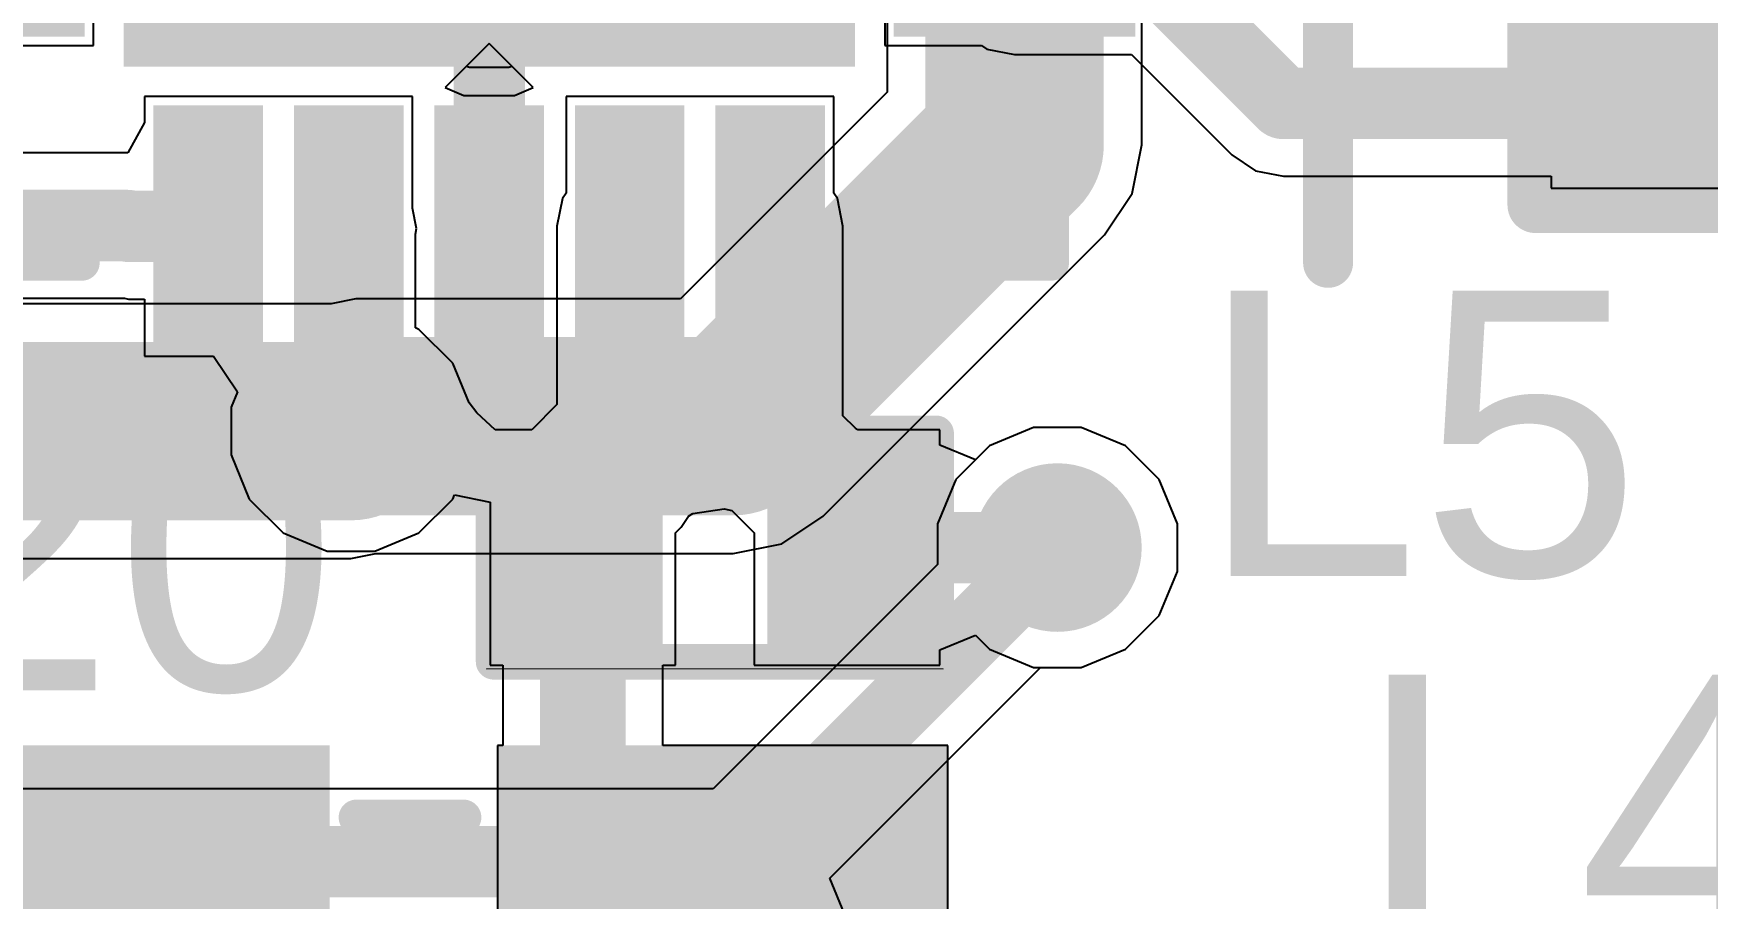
# Model space of a CAD drawing. Header units: millimetres. Extents: x -4.8 to 36.7, y -5.3 to 57.6.
# Drawn here: x 21.12 to 27.08, y 40.79 to 43.87 of the extents above; entities that cross this region are included whole.
import ezdxf

# ---------------------------------------------------------------- set-up
doc = ezdxf.new("R2010")
doc.units = ezdxf.units.MM
for name, color, linetype in [('BottomLayer', 5, 'Continuous'), ('BottomSolder', 6, 'Continuous'), ('PadHoleLayer', 156, 'Continuous'), ('TopLayer', 1, 'Continuous'), ('TopOverlay', 2, 'Continuous'), ('TopPaste', 8, 'Continuous'), ('TopSolder', 216, 'Continuous'), ('ViaHoleLayer', 16, 'Continuous')]:
    doc.layers.add(name, color=color, linetype=linetype)
doc.styles.add('Arial', font='', dxfattribs={"height": 0.2})
doc.styles.get('Arial').set_extended_font_data('Arial')

# ---------------------------------------------------------------- blocks, each defined once
blk = doc.blocks.new('20_QFN__4_4__EP_V___1')
at = {"layer": 'BottomLayer'}
h = blk.add_hatch(color=5, dxfattribs=at)
edge = h.paths.add_edge_path()
edge.add_arc((0, 0.95), 0.2, 0, 360)
h = blk.add_hatch(color=5, dxfattribs=at)
edge = h.paths.add_edge_path()
edge.add_arc((-0.95, 0), 0.2, 0, 360)
h = blk.add_hatch(color=5, dxfattribs=at)
edge = h.paths.add_edge_path()
edge.add_arc((0, 0), 0.2, 0, 360)
h = blk.add_hatch(color=5, dxfattribs=at)
edge = h.paths.add_edge_path()
edge.add_arc((0.95, 0), 0.2, 0, 360)
h = blk.add_hatch(color=5, dxfattribs=at)
edge = h.paths.add_edge_path()
edge.add_arc((0, -0.95), 0.2, 0, 360)
at = {"layer": 'BottomSolder'}
h = blk.add_hatch(color=6, dxfattribs=at)
edge = h.paths.add_edge_path()
edge.add_arc((0, 0.95), 0.3016, 0, 360)
h = blk.add_hatch(color=6, dxfattribs=at)
edge = h.paths.add_edge_path()
edge.add_arc((-0.95, 0), 0.3016, 0, 360)
h = blk.add_hatch(color=6, dxfattribs=at)
edge = h.paths.add_edge_path()
edge.add_arc((0, 0), 0.3016, 0, 360)
h = blk.add_hatch(color=6, dxfattribs=at)
edge = h.paths.add_edge_path()
edge.add_arc((0.95, 0), 0.3016, 0, 360)
h = blk.add_hatch(color=6, dxfattribs=at)
edge = h.paths.add_edge_path()
edge.add_arc((0, -0.95), 0.3016, 0, 360)
at = {"layer": 'PadHoleLayer'}
h = blk.add_hatch(color=156, dxfattribs=at)
edge = h.paths.add_edge_path()
edge.add_arc((0, 0.95), 0.1, 0, 360)
h = blk.add_hatch(color=156, dxfattribs=at)
edge = h.paths.add_edge_path()
edge.add_arc((-0.95, 0), 0.1, 0, 360)
h = blk.add_hatch(color=156, dxfattribs=at)
edge = h.paths.add_edge_path()
edge.add_arc((0, 0), 0.1, 0, 360)
h = blk.add_hatch(color=156, dxfattribs=at)
edge = h.paths.add_edge_path()
edge.add_arc((0.95, 0), 0.1, 0, 360)
h = blk.add_hatch(color=156, dxfattribs=at)
edge = h.paths.add_edge_path()
edge.add_arc((0, -0.95), 0.1, 0, 360)
at = {"layer": 'TopLayer'}
for points in [[(-1.125, 1.51), (-1.125, 2.23), (-0.875, 2.23), (-0.875, 1.51)], [(-0.625, 1.51), (-0.625, 2.23), (-0.375, 2.23), (-0.375, 1.51)], [(-0.125, 1.51), (-0.125, 2.23), (0.125, 2.23), (0.125, 1.51)], [(0.375, 1.51), (0.375, 2.23), (0.625, 2.23), (0.625, 1.51)], [(0.875, 1.51), (0.875, 2.23), (1.125, 2.23), (1.125, 1.51)], [(-1.2, 1.2), (1.2, 1.2), (1.2, -1.2), (-1.2, -1.2)], [(-2.23, 1.125), (-1.51, 1.125), (-1.51, 0.875), (-2.23, 0.875)], [(1.51, 1.125), (2.23, 1.125), (2.23, 0.875), (1.51, 0.875)], [(-2.23, 0.625), (-1.51, 0.625), (-1.51, 0.375), (-2.23, 0.375)], [(1.51, 0.625), (2.23, 0.625), (2.23, 0.375), (1.51, 0.375)], [(-2.23, 0.125), (-1.51, 0.125), (-1.51, -0.125), (-2.23, -0.125)], [(1.51, 0.125), (2.23, 0.125), (2.23, -0.125), (1.51, -0.125)], [(-2.23, -0.375), (-1.51, -0.375), (-1.51, -0.625), (-2.23, -0.625)], [(1.51, -0.375), (2.23, -0.375), (2.23, -0.625), (1.51, -0.625)], [(-2.23, -0.875), (-1.51, -0.875), (-1.51, -1.125), (-2.23, -1.125)], [(1.51, -0.875), (2.23, -0.875), (2.23, -1.125), (1.51, -1.125)], [(-1.125, -2.23), (-1.125, -1.51), (-0.875, -1.51), (-0.875, -2.23)], [(-0.625, -2.23), (-0.625, -1.51), (-0.375, -1.51), (-0.375, -2.23)], [(-0.125, -2.23), (-0.125, -1.51), (0.125, -1.51), (0.125, -2.23)], [(0.375, -2.23), (0.375, -1.51), (0.625, -1.51), (0.625, -2.23)], [(0.875, -2.23), (0.875, -1.51), (1.125, -1.51), (1.125, -2.23)]]:
    blk.add_hatch(color=1, dxfattribs=at).paths.add_polyline_path(points)
at = {"layer": 'TopPaste'}
for points in [[(-1.125, 1.51), (-1.125, 2.23), (-0.875, 2.23), (-0.875, 1.51)], [(-0.625, 1.51), (-0.625, 2.23), (-0.375, 2.23), (-0.375, 1.51)], [(-0.125, 1.51), (-0.125, 2.23), (0.125, 2.23), (0.125, 1.51)], [(0.375, 1.51), (0.375, 2.23), (0.625, 2.23), (0.625, 1.51)], [(0.875, 1.51), (0.875, 2.23), (1.125, 2.23), (1.125, 1.51)], [(-2.23, 1.125), (-1.51, 1.125), (-1.51, 0.875), (-2.23, 0.875)], [(1.51, 1.125), (2.23, 1.125), (2.23, 0.875), (1.51, 0.875)], [(-2.23, 0.625), (-1.51, 0.625), (-1.51, 0.375), (-2.23, 0.375)], [(1.51, 0.625), (2.23, 0.625), (2.23, 0.375), (1.51, 0.375)], [(-2.23, 0.125), (-1.51, 0.125), (-1.51, -0.125), (-2.23, -0.125)], [(1.51, 0.125), (2.23, 0.125), (2.23, -0.125), (1.51, -0.125)], [(-2.23, -0.375), (-1.51, -0.375), (-1.51, -0.625), (-2.23, -0.625)], [(1.51, -0.375), (2.23, -0.375), (2.23, -0.625), (1.51, -0.625)], [(-2.23, -0.875), (-1.51, -0.875), (-1.51, -1.125), (-2.23, -1.125)], [(1.51, -0.875), (2.23, -0.875), (2.23, -1.125), (1.51, -1.125)], [(-1.125, -2.23), (-1.125, -1.51), (-0.875, -1.51), (-0.875, -2.23)], [(-0.625, -2.23), (-0.625, -1.51), (-0.375, -1.51), (-0.375, -2.23)], [(-0.125, -2.23), (-0.125, -1.51), (0.125, -1.51), (0.125, -2.23)], [(0.375, -2.23), (0.375, -1.51), (0.625, -1.51), (0.625, -2.23)], [(0.875, -2.23), (0.875, -1.51), (1.125, -1.51), (1.125, -2.23)]]:
    blk.add_hatch(color=8, dxfattribs=at).paths.add_polyline_path(points)
at = {"layer": 'TopSolder'}
for points in [[(-1.195, 1.44), (-1.195, 2.3), (-0.805, 2.3), (-0.805, 1.44)], [(-0.695, 1.44), (-0.695, 2.3), (-0.305, 2.3), (-0.305, 1.44)], [(-0.195, 1.44), (-0.195, 2.3), (0.195, 2.3), (0.195, 1.44)], [(0.305, 1.44), (0.305, 2.3), (0.695, 2.3), (0.695, 1.44)], [(0.805, 1.44), (0.805, 2.3), (1.195, 2.3), (1.195, 1.44)], [(-1.3016, 1.3016), (1.3016, 1.3016), (1.3016, -1.3016), (-1.3016, -1.3016)], [(-2.3, 1.195), (-1.44, 1.195), (-1.44, 0.805), (-2.3, 0.805)], [(1.44, 1.195), (2.3, 1.195), (2.3, 0.805), (1.44, 0.805)], [(-2.3, 0.695), (-1.44, 0.695), (-1.44, 0.305), (-2.3, 0.305)], [(1.44, 0.695), (2.3, 0.695), (2.3, 0.305), (1.44, 0.305)], [(-2.3, 0.195), (-1.44, 0.195), (-1.44, -0.195), (-2.3, -0.195)], [(1.44, 0.195), (2.3, 0.195), (2.3, -0.195), (1.44, -0.195)], [(-2.3, -0.305), (-1.44, -0.305), (-1.44, -0.695), (-2.3, -0.695)], [(1.44, -0.305), (2.3, -0.305), (2.3, -0.695), (1.44, -0.695)], [(-2.3, -0.805), (-1.44, -0.805), (-1.44, -1.195), (-2.3, -1.195)], [(1.44, -0.805), (2.3, -0.805), (2.3, -1.195), (1.44, -1.195)], [(-1.195, -2.3), (-1.195, -1.44), (-0.805, -1.44), (-0.805, -2.3)], [(-0.695, -2.3), (-0.695, -1.44), (-0.305, -1.44), (-0.305, -2.3)], [(-0.195, -2.3), (-0.195, -1.44), (0.195, -1.44), (0.195, -2.3)], [(0.305, -2.3), (0.305, -1.44), (0.695, -1.44), (0.695, -2.3)], [(0.805, -2.3), (0.805, -1.44), (1.195, -1.44), (1.195, -2.3)]]:
    blk.add_hatch(color=216, dxfattribs=at).paths.add_polyline_path(points)
h = blk.add_hatch(color=216, dxfattribs=at)
edge = h.paths.add_edge_path()
edge.add_arc((0, 0.95), 0.1016, 0, 360)
h = blk.add_hatch(color=216, dxfattribs=at)
edge = h.paths.add_edge_path()
edge.add_arc((-0.95, 0), 0.1016, 0, 360)
h = blk.add_hatch(color=216, dxfattribs=at)
edge = h.paths.add_edge_path()
edge.add_arc((0, 0), 0.1016, 0, 360)
h = blk.add_hatch(color=216, dxfattribs=at)
edge = h.paths.add_edge_path()
edge.add_arc((0.95, 0), 0.1016, 0, 360)
h = blk.add_hatch(color=216, dxfattribs=at)
edge = h.paths.add_edge_path()
edge.add_arc((0, -0.95), 0.1016, 0, 360)
at = {"layer": 'TopOverlay', "const_width": 0.127}
for points in [[(-2, 1.45), (-2, 2)], [(-2, 2), (-1.45, 2)], [(1.45, 2), (2, 2)], [(2, 1.45), (2, 2)], [(-2.505, 1.127), (-2.378, 1)], [(-2.505, 0.873), (-2.505, 1.127)], [(-2.505, 0.873), (-2.378, 1)], [(-2, -2), (-2, -1.45)], [(2, -2), (2, -1.45)], [(-2, -2), (-1.45, -2)], [(1.45, -2), (2, -2)]]:
    blk.add_lwpolyline(points, dxfattribs=at)
at = {"layer": 'TopOverlay', "const_width": 0.0635}
for points in [[(-2.0318, 2, 1), (-1.9683, 2, 1)], [(-2.0318, 2, 1), (-1.9683, 2, 1)], [(-1.4817, 2, 1), (-1.4182, 2, 1)], [(1.4182, 2, 1), (1.4817, 2, 1)], [(1.9683, 2, 1), (2.0318, 2, 1)], [(1.9683, 2, 1), (2.0318, 2, 1)], [(-2.0318, 1.45, 1), (-1.9683, 1.45, 1)], [(1.9683, 1.45, 1), (2.0318, 1.45, 1)], [(-2.5367, 1.127, 1), (-2.4732, 1.127, 1)], [(-2.5367, 1.127, 1), (-2.4732, 1.127, 1)], [(-2.4097, 1, 1), (-2.3462, 1, 1)], [(-2.4097, 1, 1), (-2.3462, 1, 1)], [(-2.5367, 0.873, 1), (-2.4732, 0.873, 1)], [(-2.5367, 0.873, 1), (-2.4732, 0.873, 1)], [(-2.0318, -1.45, 1), (-1.9683, -1.45, 1)], [(1.9683, -1.45, 1), (2.0318, -1.45, 1)], [(-2.0318, -2, 1), (-1.9683, -2, 1)], [(-2.0318, -2, 1), (-1.9683, -2, 1)], [(-1.4817, -2, 1), (-1.4182, -2, 1)], [(1.4182, -2, 1), (1.4817, -2, 1)], [(1.9683, -2, 1), (2.0318, -2, 1)], [(1.9683, -2, 1), (2.0318, -2, 1)]]:
    blk.add_lwpolyline(points, format="xyb", close=True, dxfattribs=at)
blk = doc.blocks.new('SMD3225_4P_2')
at = {"layer": 'TopLayer'}
for points in [[(-1.8, 1.45), (-0.4, 1.45), (-0.4, 0.25), (-1.8, 0.25)], [(0.4, 1.45), (1.8, 1.45), (1.8, 0.25), (0.4, 0.25)], [(-1.8, -0.25), (-0.4, -0.25), (-0.4, -1.45), (-1.8, -1.45)], [(0.4, -0.25), (1.8, -0.25), (1.8, -1.45), (0.4, -1.45)]]:
    blk.add_hatch(color=1, dxfattribs=at).paths.add_polyline_path(points)
at = {"layer": 'TopPaste'}
for points in [[(-1.8, 1.45), (-0.4, 1.45), (-0.4, 0.25), (-1.8, 0.25)], [(0.4, 1.45), (1.8, 1.45), (1.8, 0.25), (0.4, 0.25)], [(-1.8, -0.25), (-0.4, -0.25), (-0.4, -1.45), (-1.8, -1.45)], [(0.4, -0.25), (1.8, -0.25), (1.8, -1.45), (0.4, -1.45)]]:
    blk.add_hatch(color=8, dxfattribs=at).paths.add_polyline_path(points)
at = {"layer": 'TopSolder'}
for points in [[(-1.9016, 1.5516), (-0.2984, 1.5516), (-0.2984, 0.1484), (-1.9016, 0.1484)], [(0.2984, 1.5516), (1.9016, 1.5516), (1.9016, 0.1484), (0.2984, 0.1484)], [(-1.9016, -0.1484), (-0.2984, -0.1484), (-0.2984, -1.5516), (-1.9016, -1.5516)], [(0.2984, -0.1484), (1.9016, -0.1484), (1.9016, -1.5516), (0.2984, -1.5516)]]:
    blk.add_hatch(color=216, dxfattribs=at).paths.add_polyline_path(points)
at = {"layer": 'TopOverlay', "const_width": 0.127}
for points in [[(-0.2032, 1.2954), (0.1778, 1.2954)], [(-1.651, -0.1016), (-1.651, 0.0762)], [(1.651, -0.1016), (1.651, 0.0762)], [(-2.0828, -0.9652), (-2.0828, -0.7112)], [(-2.0828, -0.7112), (-1.9558, -0.8382)], [(-2.0828, -0.9652), (-1.9558, -0.8382)], [(-0.2032, -1.2954), (0.1778, -1.2954)]]:
    blk.add_lwpolyline(points, dxfattribs=at)
at = {"layer": 'TopOverlay', "const_width": 0.0635}
for points in [[(-0.2349, 1.2954, 1), (-0.1714, 1.2954, 1)], [(0.1461, 1.2954, 1), (0.2095, 1.2954, 1)], [(-1.6827, 0.0762, 1), (-1.6193, 0.0762, 1)], [(1.6193, 0.0762, 1), (1.6827, 0.0762, 1)], [(-1.6827, -0.1016, 1), (-1.6193, -0.1016, 1)], [(1.6193, -0.1016, 1), (1.6827, -0.1016, 1)], [(-2.1145, -0.7112, 1), (-2.0511, -0.7112, 1)], [(-2.1145, -0.7112, 1), (-2.0511, -0.7112, 1)], [(-1.9875, -0.8382, 1), (-1.9241, -0.8382, 1)], [(-1.9875, -0.8382, 1), (-1.9241, -0.8382, 1)], [(-2.1145, -0.9652, 1), (-2.0511, -0.9652, 1)], [(-2.1145, -0.9652, 1), (-2.0511, -0.9652, 1)], [(-0.2349, -1.2954, 1), (-0.1714, -1.2954, 1)], [(0.1461, -1.2954, 1), (0.2095, -1.2954, 1)]]:
    blk.add_lwpolyline(points, format="xyb", close=True, dxfattribs=at)
blk = doc.blocks.new('R___0402_8')
at = {"layer": 'TopLayer'}
for points in [[(-0.6985, -0.3175), (-0.6985, 0.3175), (-0.2413, 0.3175), (-0.2413, -0.3175)], [(0.2413, -0.3175), (0.2413, 0.3175), (0.6985, 0.3175), (0.6985, -0.3175)]]:
    blk.add_hatch(color=1, dxfattribs=at).paths.add_polyline_path(points)
at = {"layer": 'TopPaste'}
for points in [[(-0.6985, -0.3175), (-0.6985, 0.3175), (-0.2413, 0.3175), (-0.2413, -0.3175)], [(0.2413, -0.3175), (0.2413, 0.3175), (0.6985, 0.3175), (0.6985, -0.3175)]]:
    blk.add_hatch(color=8, dxfattribs=at).paths.add_polyline_path(points)
at = {"layer": 'TopSolder'}
for points in [[(-0.7535, -0.3725), (-0.7535, 0.3725), (-0.1863, 0.3725), (-0.1863, -0.3725)], [(0.1863, -0.3725), (0.1863, 0.3725), (0.7535, 0.3725), (0.7535, -0.3725)]]:
    blk.add_hatch(color=216, dxfattribs=at).paths.add_polyline_path(points)
at = {"layer": 'TopOverlay'}
for points, const_width in [([(-0.7874, 0.4064), (0.7874, 0.4064)], 0.127), ([(-0.7874, -0.4064), (-0.7874, 0.4064)], 0.127), ([(0.7874, -0.4064), (0.7874, 0.4064)], 0.127), ([(-0.7874, -0.4064), (0.7874, -0.4064)], 0.127), ([(-0.8128, -0.4318), (0.8128, -0.4318)], 0.00323)]:
    blk.add_lwpolyline(points, dxfattribs=dict(at, const_width=const_width))
for points, const_width in [([(-0.8191, 0.4064, 1), (-0.7556, 0.4064, 1)], 0.0635), ([(-0.8191, 0.4064, 1), (-0.7556, 0.4064, 1)], 0.0635), ([(0.7556, 0.4064, 1), (0.8191, 0.4064, 1)], 0.0635), ([(0.7556, 0.4064, 1), (0.8191, 0.4064, 1)], 0.0635), ([(-0.8191, -0.4064, 1), (-0.7556, -0.4064, 1)], 0.0635), ([(-0.8191, -0.4064, 1), (-0.7556, -0.4064, 1)], 0.0635), ([(0.7556, -0.4064, 1), (0.8191, -0.4064, 1)], 0.0635), ([(0.7556, -0.4064, 1), (0.8191, -0.4064, 1)], 0.0635), ([(-0.8136, -0.4318, 1), (-0.812, -0.4318, 1)], 0.00161), ([(0.812, -0.4318, 1), (0.8136, -0.4318, 1)], 0.00161)]:
    blk.add_lwpolyline(points, format="xyb", close=True, dxfattribs=dict(at, const_width=const_width))
blk = doc.blocks.new('IND_0402_18')
at = {"layer": 'TopLayer'}
for points in [[(-0.55, 0.3), (-0.15, 0.3), (-0.15, -0.3), (-0.55, -0.3)], [(0.15, 0.3), (0.55, 0.3), (0.55, -0.3), (0.15, -0.3)]]:
    blk.add_hatch(color=1, dxfattribs=at).paths.add_polyline_path(points)
at = {"layer": 'TopPaste'}
for points in [[(-0.55, 0.3), (-0.15, 0.3), (-0.15, -0.3), (-0.55, -0.3)], [(0.15, 0.3), (0.55, 0.3), (0.55, -0.3), (0.15, -0.3)]]:
    blk.add_hatch(color=8, dxfattribs=at).paths.add_polyline_path(points)
at = {"layer": 'TopSolder'}
for points in [[(-0.6516, 0.4016), (-0.0484, 0.4016), (-0.0484, -0.4016), (-0.6516, -0.4016)], [(0.0484, 0.4016), (0.6516, 0.4016), (0.6516, -0.4016), (0.0484, -0.4016)]]:
    blk.add_hatch(color=216, dxfattribs=at).paths.add_polyline_path(points)
at = {"layer": 'TopOverlay', "const_width": 0.2}
for points in [[(-0.3048, 0.4572), (-0.7112, 0.4572)], [(-0.7112, -0.4572), (-0.7112, 0.4572)], [(0.7112, 0.4572), (-0.3048, 0.4572)], [(0.7112, -0.4572), (0.7112, 0.4572)], [(-0.3048, -0.4572), (-0.7112, -0.4572)], [(0.7112, -0.4572), (-0.3048, -0.4572)]]:
    blk.add_lwpolyline(points, dxfattribs=at)
at = {"layer": 'TopOverlay', "const_width": 0.1}
for points in [[(-0.7612, 0.4572, 1), (-0.6612, 0.4572, 1)], [(-0.7612, 0.4572, 1), (-0.6612, 0.4572, 1)], [(-0.3548, 0.4572, 1), (-0.2548, 0.4572, 1)], [(-0.3548, 0.4572, 1), (-0.2548, 0.4572, 1)], [(0.6612, 0.4572, 1), (0.7612, 0.4572, 1)], [(0.6612, 0.4572, 1), (0.7612, 0.4572, 1)], [(-0.7612, -0.4572, 1), (-0.6612, -0.4572, 1)], [(-0.7612, -0.4572, 1), (-0.6612, -0.4572, 1)], [(-0.3548, -0.4572, 1), (-0.2548, -0.4572, 1)], [(-0.3548, -0.4572, 1), (-0.2548, -0.4572, 1)], [(0.6612, -0.4572, 1), (0.7612, -0.4572, 1)], [(0.6612, -0.4572, 1), (0.7612, -0.4572, 1)]]:
    blk.add_lwpolyline(points, format="xyb", close=True, dxfattribs=at)

msp = doc.modelspace()

# ---------------------------------------------------------------- hatches: boundary and pattern name
at = {"layer": 'BottomLayer'}
h = msp.add_hatch(color=5, dxfattribs=at)
edge = h.paths.add_edge_path()
edge.add_arc((22.2506, 42.4513), 0.3, 0, 360)
h = msp.add_hatch(color=5, dxfattribs=at)
edge = h.paths.add_edge_path()
edge.add_arc((24.765, 42.037), 0.3, 0, 360)
at = {"layer": 'TopLayer'}
h = msp.add_hatch(color=1, dxfattribs=at)
edge = h.paths.add_edge_path()
edge.add_arc((22.2506, 42.4513), 0.3, 0, 360)
h = msp.add_hatch(color=1, dxfattribs=at)
edge = h.paths.add_edge_path()
edge.add_arc((24.765, 42.037), 0.3, 0, 360)
at = {"layer": 'ViaHoleLayer'}
h = msp.add_hatch(color=16, dxfattribs=at)
edge = h.paths.add_edge_path()
edge.add_arc((22.2506, 42.4513), 0.15, 0, 360)
h = msp.add_hatch(color=16, dxfattribs=at)
edge = h.paths.add_edge_path()
edge.add_arc((24.765, 42.037), 0.15, 0, 360)

# ---------------------------------------------------------------- linework, layer by layer
at = {"layer": 'BottomLayer'}
for p, q in [((25.0658, 43.4702), (25.0658, 46.7487)), ((24.1594, 44.6953), (24.1594, 43.6579)), ((22.7426, 43.8308), (22.5856, 43.6738)), ((22.8996, 43.6738), (22.7426, 43.8308)), ((22.5856, 43.6738), (22.6523, 43.6462)), ((22.8329, 43.6462), (22.8996, 43.6738)), ((22.6523, 43.6462), (22.8329, 43.6462)), ((24.1594, 43.6579), (23.4236, 42.9221)), ((25.0313, 43.2968), (25.0658, 43.4702)), ((25.0658, 43.4702), (25.0658, 43.4702)), ((24.9331, 43.1497), (25.0313, 43.2968)), ((23.9318, 42.1484), (24.9331, 43.1497)), ((24.9331, 43.1497), (24.9331, 43.1497)), ((22.1797, 42.9045), (18.5499, 42.9045)), ((22.2682, 42.9221), (22.1797, 42.9045)), ((23.4236, 42.9221), (22.2682, 42.9221)), ((24.6801, 42.464), (24.5231, 42.399)), ((24.8499, 42.464), (24.6801, 42.464)), ((25.0069, 42.399), (24.8499, 42.464)), ((24.5231, 42.399), (24.403, 42.2789)), ((25.127, 42.2789), (25.0069, 42.399)), ((24.403, 42.2789), (24.338, 42.1219)), ((25.192, 42.1219), (25.127, 42.2789)), ((23.7847, 42.0502), (23.9318, 42.1484)), ((24.338, 42.1219), (24.338, 41.9762)), ((25.192, 41.9521), (25.192, 42.1219)), ((22.2506, 41.9981), (22.3391, 42.0157)), ((22.3391, 42.0157), (23.6113, 42.0157)), ((23.6113, 42.0157), (23.7847, 42.0502)), ((18.7376, 41.9981), (22.2506, 41.9981)), ((24.338, 41.9762), (23.5401, 41.1784)), ((25.127, 41.7951), (25.192, 41.9521)), ((25.0069, 41.675), (25.127, 41.7951)), ((24.8499, 41.61), (25.0069, 41.675)), ((23.9546, 40.8604), (24.7042, 41.61)), ((24.7042, 41.61), (24.8499, 41.61)), ((23.5401, 41.1784), (18.0975, 41.1784)), ((24.0072, 40.7334), (23.9546, 40.8604))]:
    msp.add_line(p, q, dxfattribs=at)
for points, const_width in [([(24.6126, 43.4702), (24.6126, 46.7487)], 0.635), ([(23.6113, 42.4689), (24.6126, 43.4702)], 0.635), ([(22.2682, 42.4689), (23.6113, 42.4689)], 0.635), ([(18.5499, 42.4513), (22.2506, 42.4513)], 0.635), ([(22.2506, 42.4513), (22.2682, 42.4689)], 0.508), ([(23.6474, 40.9194), (24.765, 42.037)], 0.254), ([(17.9729, 40.9194), (23.6474, 40.9194)], 0.254)]:
    msp.add_lwpolyline(points, dxfattribs=dict(at, const_width=const_width))
for points, const_width in [([(24.4538, 43.4702, 1), (24.7714, 43.4702, 1)], 0.3175), ([(24.4538, 43.4702, 1), (24.7714, 43.4702, 1)], 0.3175), ([(22.1094, 42.4689, 1), (22.4269, 42.4689, 1)], 0.3175), ([(23.4526, 42.4689, 1), (23.7701, 42.4689, 1)], 0.3175), ([(23.4526, 42.4689, 1), (23.7701, 42.4689, 1)], 0.3175), ([(22.0918, 42.4513, 1), (22.4093, 42.4513, 1)], 0.3175), ([(22.1412, 42.4689, 1), (22.3952, 42.4689, 1)], 0.254), ([(22.1236, 42.4513, 1), (22.3776, 42.4513, 1)], 0.254), ([(24.7015, 42.037, 1), (24.8285, 42.037, 1)], 0.127), ([(23.5839, 40.9194, 1), (23.7109, 40.9194, 1)], 0.127), ([(23.5839, 40.9194, 1), (23.7109, 40.9194, 1)], 0.127)]:
    msp.add_lwpolyline(points, format="xyb", close=True, dxfattribs=dict(at, const_width=const_width))
at = {"layer": 'TopLayer'}
for p, q in [((21.3342, 43.8236), (21.3342, 44.2768)), ((24.151, 44.2768), (24.151, 43.8236)), ((20.9052, 43.8236), (21.3342, 43.8236)), ((22.7426, 43.8308), (22.6622, 43.7504)), ((22.823, 43.7504), (22.7426, 43.8308)), ((24.151, 43.8236), (24.4945, 43.8236)), ((24.4945, 43.8236), (24.5135, 43.8109)), ((24.5135, 43.8109), (24.6126, 43.7912)), ((22.6622, 43.7504), (22.6722, 43.7462)), ((22.6722, 43.7462), (22.813, 43.7462)), ((22.813, 43.7462), (22.823, 43.7504)), ((24.6126, 43.7912), (25.0292, 43.7912)), ((25.0292, 43.7912), (25.3862, 43.4343)), ((21.889, 43.6418), (21.516, 43.6418)), ((21.516, 43.6418), (21.516, 43.55)), ((21.9692, 43.6418), (21.889, 43.6418)), ((22.016, 43.6418), (21.9692, 43.6418)), ((21.9692, 43.6418), (21.9692, 43.6418)), ((22.4692, 43.6418), (22.016, 43.6418)), ((22.016, 43.6418), (22.016, 43.6418)), ((22.4692, 43.2449), (22.4692, 43.6418)), ((23.4692, 43.6418), (23.016, 43.6418)), ((23.016, 43.6418), (23.016, 43.2983)), ((23.516, 43.6418), (23.4692, 43.6418)), ((23.4692, 43.6418), (23.4692, 43.6418)), ((23.9692, 43.6418), (23.516, 43.6418)), ((23.516, 43.6418), (23.516, 43.6418)), ((23.9692, 43.2983), (23.9692, 43.6418)), ((21.516, 43.55), (21.4561, 43.4421)), ((21.4561, 43.4421), (20.955, 43.4421)), ((25.3862, 43.4343), (25.4702, 43.3781)), ((25.4702, 43.3781), (25.5693, 43.3584)), ((25.5693, 43.3584), (26.5224, 43.3584)), ((26.5224, 43.3584), (26.5224, 43.3158)), ((23.0033, 43.2793), (22.9836, 43.1802)), ((23.016, 43.2983), (23.0033, 43.2793)), ((23.9819, 43.2793), (23.9692, 43.2983)), ((24.0016, 43.1802), (23.9819, 43.2793)), ((26.5224, 43.3158), (27.3256, 43.3158)), ((22.4836, 43.1722), (22.4692, 43.2449)), ((22.4797, 43.1522), (22.4836, 43.1722)), ((22.4797, 42.8186), (22.4797, 43.1522)), ((22.9836, 43.1802), (22.9836, 42.5459)), ((24.0016, 42.5063), (24.0016, 43.1802)), ((20.9667, 42.9241), (21.4444, 42.9241)), ((21.4444, 42.9241), (21.459, 42.9212)), ((21.459, 42.9212), (21.516, 42.9212)), ((21.516, 42.9212), (21.516, 42.7186)), ((22.4924, 42.8133), (22.4797, 42.8186)), ((22.6126, 42.6932), (22.4924, 42.8133)), ((21.516, 42.7186), (21.7616, 42.7186)), ((21.7616, 42.7186), (21.8465, 42.5916)), ((22.671, 42.5522), (22.6126, 42.6932)), ((21.8465, 42.5916), (21.8236, 42.5362)), ((22.6987, 42.5165), (22.671, 42.5522)), ((22.9836, 42.5459), (22.8938, 42.4561)), ((21.8236, 42.5362), (21.8236, 42.3664)), ((22.7634, 42.4561), (22.6987, 42.5165)), ((24.0461, 42.4618), (24.0016, 42.5063)), ((22.8938, 42.4561), (22.7634, 42.4561)), ((24.0546, 42.4561), (24.0461, 42.4618)), ((24.3459, 42.4561), (24.0546, 42.4561)), ((24.3459, 42.4014), (24.3459, 42.4561)), ((24.6801, 42.464), (24.5231, 42.399)), ((24.8499, 42.464), (24.6801, 42.464)), ((25.0069, 42.399), (24.8499, 42.464)), ((21.8236, 42.3664), (21.8886, 42.2094)), ((24.4729, 42.3488), (24.3459, 42.4014)), ((24.5231, 42.399), (24.4729, 42.3488)), ((25.127, 42.2789), (25.0069, 42.399)), ((25.192, 42.1219), (25.127, 42.2789)), ((21.8886, 42.2094), (22.0087, 42.0893)), ((22.4924, 42.0893), (22.6126, 42.2094)), ((22.6126, 42.2094), (22.6187, 42.2242)), ((22.6187, 42.2242), (22.7457, 42.199)), ((22.7457, 42.199), (22.7457, 41.6179)), ((23.4257, 42.1095), (23.4518, 42.1485)), ((23.4518, 42.1485), (23.4668, 42.1578)), ((23.4668, 42.1578), (23.5791, 42.1743)), ((23.5791, 42.1743), (23.6065, 42.1689)), ((23.6065, 42.1689), (23.6855, 42.0899)), ((22.0087, 42.0893), (22.1656, 42.0243)), ((22.3355, 42.0243), (22.4924, 42.0893)), ((23.4061, 42.0899), (23.4257, 42.1095)), ((23.4061, 41.6179), (23.4061, 42.0899)), ((23.6855, 42.0899), (23.6855, 41.6179)), ((25.192, 41.9521), (25.192, 42.1219)), ((22.1656, 42.0243), (22.3355, 42.0243)), ((25.127, 41.7951), (25.192, 41.9521)), ((25.0069, 41.675), (25.127, 41.7951)), ((24.3459, 41.6726), (24.4729, 41.7252)), ((24.4729, 41.7252), (24.5231, 41.675)), ((24.3459, 41.6179), (24.3459, 41.6726)), ((24.5231, 41.675), (24.6801, 41.61)), ((24.8499, 41.61), (25.0069, 41.675)), ((22.7457, 41.6179), (22.791, 41.6179)), ((22.791, 41.6179), (22.791, 41.3328)), ((23.3608, 41.3328), (23.3608, 41.6179)), ((23.3608, 41.6179), (23.4061, 41.6179)), ((23.6855, 41.6179), (24.3459, 41.6179)), ((24.6801, 41.61), (24.8499, 41.61)), ((22.791, 41.3328), (22.7718, 41.3328)), ((22.7718, 41.3328), (22.7718, 40.5417)), ((24.375, 41.3328), (23.3608, 41.3328)), ((24.375, 40.6061), (24.375, 41.3328))]:
    msp.add_line(p, q, dxfattribs=at)
for points, const_width in [([(22.7426, 43.1802), (22.7426, 44.1002)], 0.254), ([(25.1365, 44.0502), (25.5693, 43.6174)], 0.254), ([(25.5693, 43.6174), (26.924, 43.6174)], 0.254), ([(26.924, 43.6174), (27.8201, 43.6174)], 0.254), ([(20.955, 43.1831), (21.4561, 43.1831)], 0.254), ([(21.4561, 43.1831), (21.459, 43.1802)], 0.254), ([(21.459, 43.1802), (21.7426, 43.1802)], 0.254), ([(22.2466, 43.1682), (22.2506, 43.1722)], 0.2032), ([(22.2466, 42.4553), (22.2466, 43.1682)], 0.2032), ([(23.2426, 42.2926), (23.2426, 43.1802)], 0.254), ([(23.7426, 42.399), (23.7426, 43.1802)], 0.254), ([(22.2466, 42.4553), (22.2506, 42.4513)], 0.2032), ([(23.7426, 42.399), (23.9141, 42.2275)], 0.254), ([(23.0759, 42.1259), (23.2426, 42.2926)], 0.254), ([(23.9141, 42.2275), (23.9395, 42.2275)], 0.254), ([(23.0759, 42.037), (23.0759, 42.1259)], 0.254), ([(23.0759, 41.0788), (23.0759, 42.037)], 0.3048), ([(24.0157, 42.037), (24.765, 42.037)], 0.254), ([(23.0759, 41.0788), (23.5235, 40.6312)], 0.3048)]:
    msp.add_lwpolyline(points, dxfattribs=dict(at, const_width=const_width))
for points, const_width in [([(25.5058, 43.6174, 1), (25.6328, 43.6174, 1)], 0.127), ([(25.5058, 43.6174, 1), (25.6328, 43.6174, 1)], 0.127), ([(26.8605, 43.6174, 1), (26.9875, 43.6174, 1)], 0.127), ([(26.8605, 43.6174, 1), (26.9875, 43.6174, 1)], 0.127), ([(21.3926, 43.1831, 1), (21.5196, 43.1831, 1)], 0.127), ([(21.3926, 43.1831, 1), (21.5196, 43.1831, 1)], 0.127), ([(21.3955, 43.1802, 1), (21.5225, 43.1802, 1)], 0.127), ([(21.3955, 43.1802, 1), (21.5225, 43.1802, 1)], 0.127), ([(21.6791, 43.1802, 1), (21.8061, 43.1802, 1)], 0.127), ([(22.1958, 43.1682, 1), (22.2974, 43.1682, 1)], 0.1016), ([(22.1958, 43.1682, 1), (22.2974, 43.1682, 1)], 0.1016), ([(22.1998, 43.1722, 1), (22.3014, 43.1722, 1)], 0.1016), ([(22.6791, 43.1802, 1), (22.8061, 43.1802, 1)], 0.127), ([(23.1791, 43.1802, 1), (23.3061, 43.1802, 1)], 0.127), ([(23.6791, 43.1802, 1), (23.8061, 43.1802, 1)], 0.127), ([(22.1958, 42.4553, 1), (22.2974, 42.4553, 1)], 0.1016), ([(22.1958, 42.4553, 1), (22.2974, 42.4553, 1)], 0.1016), ([(22.1998, 42.4513, 1), (22.3014, 42.4513, 1)], 0.1016), ([(23.6791, 42.399, 1), (23.8061, 42.399, 1)], 0.127), ([(23.6791, 42.399, 1), (23.8061, 42.399, 1)], 0.127), ([(23.1791, 42.2926, 1), (23.3061, 42.2926, 1)], 0.127), ([(23.1791, 42.2926, 1), (23.3061, 42.2926, 1)], 0.127), ([(23.8506, 42.2275, 1), (23.9776, 42.2275, 1)], 0.127), ([(23.8506, 42.2275, 1), (23.9776, 42.2275, 1)], 0.127), ([(23.876, 42.2275, 1), (24.003, 42.2275, 1)], 0.127), ([(23.0124, 42.1259, 1), (23.1394, 42.1259, 1)], 0.127), ([(23.0124, 42.1259, 1), (23.1394, 42.1259, 1)], 0.127), ([(22.9997, 42.037, 1), (23.1521, 42.037, 1)], 0.1524), ([(23.0124, 42.037, 1), (23.1394, 42.037, 1)], 0.127), ([(23.9522, 42.037, 1), (24.0792, 42.037, 1)], 0.127), ([(24.7015, 42.037, 1), (24.8285, 42.037, 1)], 0.127), ([(22.9997, 41.0788, 1), (23.1521, 41.0788, 1)], 0.1524), ([(22.9997, 41.0788, 1), (23.1521, 41.0788, 1)], 0.1524)]:
    msp.add_lwpolyline(points, format="xyb", close=True, dxfattribs=dict(at, const_width=const_width))
at = {"layer": 'TopOverlay', "const_width": 0.1778}
msp.add_lwpolyline([(25.7284, 43.0502), (25.7284, 43.991)], dxfattribs=at)
at = {"layer": 'TopOverlay', "const_width": 0.0889}
msp.add_lwpolyline([(25.6839, 43.0502, 1), (25.7728, 43.0502, 1)], format="xyb", close=True, dxfattribs=at)

# ---------------------------------------------------------------- block references
for name, p in [('20_QFN__4_4__EP_V___1', (22.7426, 45.0502)), ('R___0402_8', (23.5458, 42.037)), ('SMD3225_4P_2', (22.4734, 39.7812))]:
    msp.add_blockref(name, p)
at = {"rotation": 270}
msp.add_blockref('IND_0402_18', (26.924, 43.9674), dxfattribs=at)

# ---------------------------------------------------------------- texts
at = {"layer": 'TopOverlay', "style": 'Arial'}
for s, p in [('L5', (25.2648, 41.9356)), ('R20', (19.5979, 41.5292)), ('L4', (25.8277, 40.5688))]:
    msp.add_text(s, height=1.016, dxfattribs=at).set_placement(p)

doc.saveas('drawing.dxf')
